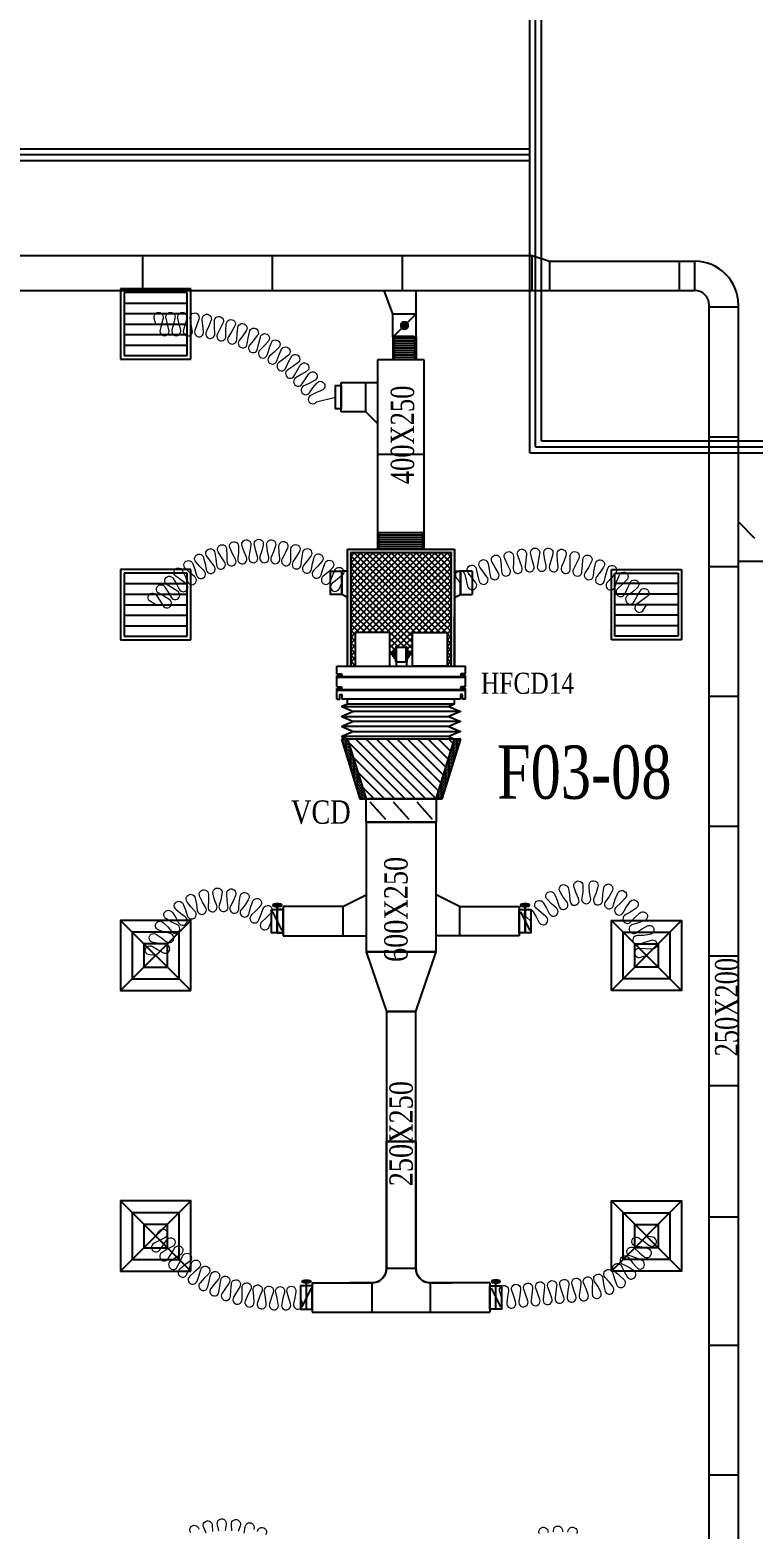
# Model space of a CAD drawing. Header units: metres. Extents: x 352651 to 1421851, y -87441 to -24441.
# Drawn here: x 552302 to 558488, y -67981 to -55160 of the extents above; entities that cross this region are included whole.
import ezdxf
from ezdxf.enums import TextEntityAlignment as Align

# ---------------------------------------------------------------- set-up
doc = ezdxf.new("R2010")
doc.units = ezdxf.units.M
doc.header["$LTSCALE"] = 300
doc.header["$MEASUREMENT"] = 0
for name, color, linetype in [('bat noi mem', 4, 'CONTINUOUS'), ('CUA', 8, 'CONTINUOUS'), ('CUAGIO', 2, 'CONTINUOUS'), ('KT', 1, 'CONTINUOUS'), ('thiet bi', 11, 'CONTINUOUS')]:
    doc.layers.add(name, color=color, linetype=linetype)
doc.layers.add('noi mem', color=5, linetype='BATTING', lineweight=0)
doc.styles.add('PHU', font='vntimeh.shx', dxfattribs={"width": 0.8})
doc.styles.add('ROMANS', font='romans.shx', dxfattribs={"width": 0.75, "bigfont": 'romancvn.shx'})
doc.styles.add('VNCC-RMD', font='vntimeh.shx', dxfattribs={"width": 0.75, "height": 300, "bigfont": 'vns.shx'})
doc.linetypes.add('BATTING', pattern='A,0.0001,-0.1,[134,ltypeshp.shx,S=0.1,R=0,X=-0.1,Y=0],-0.2,[134,ltypeshp.shx,S=0.1,R=180,X=0.1,Y=0],-0.1', length=0.4001)
pattern_1 = [(180, (1111146.044, -3778.461), (-6.25, 12.5), [0, -12.5])]

# ---------------------------------------------------------------- blocks, each defined once
blk = doc.blocks.new('SAD')
at = {"layer": 'CUAGIO', "color": 8}
for p, q in [((-300, -300), (300, 300)), ((300, -300), (-300, 300))]:
    blk.add_line(p, q, dxfattribs=at)
at = {"layer": 'CUAGIO'}
blk.add_lwpolyline([(300, -300), (300, 300), (-300, 300), (-300, -300)], close=True, dxfattribs=at)
at = {"layer": 'CUAGIO', "color": 8}
for points in [[(200, -200), (200, 200), (-200, 200), (-200, -200)], [(100, -100), (100, 100), (-100, 100), (-100, -100)]]:
    blk.add_lwpolyline(points, close=True, dxfattribs=at)
blk = doc.blocks.new('SAG')
at = {"layer": 'CUAGIO'}
for p, q in [((-300, 300), (-300, -300)), ((300, 300), (-300, 300)), ((300, -300), (300, 300)), ((-300, -300), (300, -300))]:
    blk.add_line(p, q, dxfattribs=at)
at = {"layer": 'CUAGIO', "color": 8}
for p, q in [((-270, 270), (-270, -270)), ((270, 270), (-270, 270)), ((-180, -270), (-180, 270)), ((-90, -270), (-90, 270)), ((0, -270), (0, 270)), ((90, -270), (90, 270)), ((180, -270), (180, 270)), ((270, -270), (270, 270)), ((-270, -270), (270, -270))]:
    blk.add_line(p, q, dxfattribs=at)
blk = doc.blocks.new('bac noi mem')
at = {"layer": 'bat noi mem'}
for p, q in [((493887, -64673), (493867, -64693)), ((494067, -64693), (493867, -64693)), ((493867, -64693), (493887, -64713)), ((493887, -64713), (493867, -64733)), ((494067, -64733), (493867, -64733)), ((493867, -64733), (493887, -64753)), ((494047, -64673), (493887, -64673)), ((494047, -64713), (493887, -64713)), ((494047, -64673), (494067, -64693)), ((494067, -64693), (494047, -64713)), ((494047, -64713), (494067, -64733)), ((494067, -64733), (494047, -64753)), ((493887, -64753), (493867, -64773)), ((494067, -64773), (493867, -64773)), ((493867, -64773), (493887, -64793)), ((493887, -64793), (493867, -64813)), ((494067, -64813), (493867, -64813)), ((493867, -64813), (493887, -64833)), ((493887, -64833), (493867, -64853)), ((494067, -64853), (493867, -64853)), ((493867, -64853), (493887, -64873)), ((494047, -64753), (493887, -64753)), ((494047, -64793), (493887, -64793)), ((494047, -64833), (493887, -64833)), ((494047, -64873), (493887, -64873)), ((494047, -64753), (494067, -64773)), ((494067, -64773), (494047, -64793)), ((494047, -64793), (494067, -64813)), ((494067, -64813), (494047, -64833)), ((494047, -64833), (494067, -64853)), ((494067, -64853), (494047, -64873))]:
    blk.add_line(p, q, dxfattribs=at)
blk = doc.blocks.new('1-van gio D200')
at = {"layer": 'CUAGIO'}
h = blk.add_hatch(dxfattribs=at)
h.set_pattern_fill('ANSI31', color=256, scale=100, style=0)
edge = h.paths.add_edge_path()
edge.add_ellipse((486127, -58494), major_axis=(-38.1, 0), ratio=0.310482, start_angle=0, end_angle=360, ccw=False)
for p, q in [((486167, -58437), (486087, -58277)), ((486127, -58257), (486127, -58494))]:
    blk.add_line(p, q, dxfattribs=at)
at = {"layer": 'CUAGIO', "const_width": 3}
for points in [[(486127, -58457), (486177, -58457), (486177, -58257), (486077, -58257), (486077, -58457), (486127, -58457)], [(486167, -58437), (486087, -58277)], [(486127, -58257), (486127, -58494)]]:
    blk.add_lwpolyline(points, dxfattribs=at)
at = {"layer": 'CUAGIO'}
blk.add_lwpolyline([(486177, -58457), (486077, -58457), (486077, -58257), (486177, -58257)], close=True, dxfattribs=at)
at = {"layer": 'CUAGIO', "const_width": 5.35}
blk.add_lwpolyline([(486131, -58357, -1), (486123, -58357, -1)], format="xyb", close=True, dxfattribs=at)
at = {"layer": 'CUAGIO', "extrusion": (0, 0, -1)}
blk.add_ellipse((486127, -58494), major_axis=(-38.1, 0), ratio=0.310482, start_param=-1.570796, end_param=4.712389, dxfattribs=at)

msp = doc.modelspace()

# ---------------------------------------------------------------- hatches: boundary and pattern name
at = {"layer": 'CUAGIO'}
h = msp.add_hatch(dxfattribs=at)
h.set_pattern_fill('DOTS', color=2, scale=200, style=0)
h.set_pattern_definition([(0, (-43059.61, -30063.044), (6.25, 12.5), [0, -12.5])])
h.paths.add_polyline_path([(555905.2, -59630.5), (555905.2, -60600.5), (555935.2, -60600.5), (555935.2, -59600.5), (555019.2, -59600.5), (555019.2, -60600.5), (555049.2, -60600.5), (555049.2, -59630.5)])
at = {"layer": 'CUAGIO', "ltscale": 1.5}
h = msp.add_hatch(dxfattribs=at)
h.set_pattern_fill('ANSI37', color=9, scale=300, style=0)
h.set_pattern_definition([(45, (4355.35, 0), (-26.5165043, 26.5165043), []), (135, (4355.35, 0), (-26.5165043, -26.5165043), [])])
h.paths.add_polyline_path([(555380.4, -60314.5), (555380.4, -60501.9), (555409.9, -60501.9), (555409.9, -60481.7), (555420.4, -60481.7), (555420.4, -60466), (555430.3, -60466), (555430.3, -60441, -1), (555436.8, -60438.9), (555519.1, -60438.9, -1), (555525.6, -60441), (555525.6, -60466), (555535.5, -60466), (555535.5, -60481.7), (555546, -60481.7), (555546, -60501.9), (555575.4, -60501.9), (555575.4, -60314.5), (555870.4, -60314.5), (555870.4, -60600.5), (555905.2, -60600.5), (555905.2, -59630.5), (555049.2, -59630.5), (555049.2, -60600.5), (555085.4, -60600.5), (555085.4, -60314.5)])
at = {"layer": 'CUAGIO'}
h = msp.add_hatch(dxfattribs=at)
h.set_pattern_fill('DOTS', color=2, scale=200, angle=180, style=0)
h.set_pattern_definition(pattern_1)
h.paths.add_polyline_path([(555177.2, -61735.5), (555124.9, -61735.5), (554966.9, -61225.5), (555019.2, -61225.5)])
h = msp.add_hatch(dxfattribs=at)
h.set_pattern_fill('ANSI31', color=2, scale=500, angle=180, style=0)
h.set_pattern_definition([(135, (1111146.044, -3778.46), (44.194174, 44.194174), [])])
h.paths.add_polyline_path([(555019.2, -61225.5), (555177.2, -61735.5), (555777.2, -61735.5), (555935.2, -61225.5)])
h = msp.add_hatch(dxfattribs=at)
h.set_pattern_fill('DOTS', color=2, scale=200, angle=180, style=0)
h.set_pattern_definition(pattern_1)
h.paths.add_polyline_path([(555829.6, -61735.5), (555777.2, -61735.5), (555935.2, -61225.5), (555987.6, -61225.5)])

# ---------------------------------------------------------------- linework, layer by layer
at = {"layer": 'bat noi mem'}
for p, q in [((555275.5, -59460.5), (555295.5, -59480.5)), ((555675.5, -59460.5), (555275.5, -59460.5)), ((555295.5, -59480.5), (555275.5, -59500.5)), ((555655.5, -59480.5), (555295.5, -59480.5)), ((555675.5, -59460.5), (555655.5, -59480.5)), ((555655.5, -59480.5), (555675.5, -59500.5)), ((555675.5, -59500.5), (555275.5, -59500.5)), ((555275.5, -59500.5), (555295.5, -59520.5)), ((555295.5, -59520.5), (555275.5, -59540.5)), ((555675.5, -59540.5), (555275.5, -59540.5)), ((555275.5, -59540.5), (555295.5, -59560.5)), ((555295.5, -59560.5), (555275.5, -59580.5)), ((555675.5, -59580.5), (555275.5, -59580.5)), ((555275.5, -59580.5), (555295.5, -59600.5)), ((555655.5, -59520.5), (555295.5, -59520.5)), ((555655.5, -59560.5), (555295.5, -59560.5)), ((555655.5, -59600.5), (555295.5, -59600.5)), ((555675.5, -59500.5), (555655.5, -59520.5)), ((555655.5, -59520.5), (555675.5, -59540.5)), ((555675.5, -59540.5), (555655.5, -59560.5)), ((555655.5, -59560.5), (555675.5, -59580.5)), ((555675.5, -59580.5), (555655.5, -59600.5)), ((554969.2, -60946.9), (555885.2, -60946.9)), ((555985.2, -60989.8), (555069.2, -60989.8)), ((554969.2, -61032.6), (555885.2, -61032.6)), ((555885.2, -61118.4), (554969.2, -61118.4)), ((555985.2, -61075.5), (555069.2, -61075.5)), ((555885.2, -61204.1), (554969.2, -61204.1)), ((555935.2, -61225.5), (555019.2, -61225.5)), ((555069.2, -61161.2), (555985.2, -61161.2))]:
    msp.add_line(p, q, dxfattribs=at)
for points in [[(555019.2, -60925.5), (554969.2, -60946.9), (555069.2, -60989.8), (554969.2, -61032.6), (555069.2, -61075.5), (554969.2, -61118.4), (555069.2, -61161.2), (554969.2, -61204.1), (555019.2, -61225.5)], [(555935.2, -60925.5), (555885.2, -60946.9), (555985.2, -60989.8), (555885.2, -61032.6), (555985.2, -61075.5), (555885.2, -61118.4), (555985.2, -61161.2), (555885.2, -61204.1), (555935.2, -61225.5)]]:
    msp.add_lwpolyline(points, dxfattribs=at)
at = {"layer": 'CUA', "linetype": 'Continuous'}
for p, q in [((556577.2, -58775.5), (556577.2, -53525.5)), ((556627.2, -58725.5), (556627.2, -53525.5)), ((556677.2, -58675.5), (556677.2, -53525.5)), ((547777.2, -56175.5), (556577.2, -56175.5)), ((547777.2, -56225.5), (556577.2, -56225.5)), ((547777.2, -56275.5), (556577.2, -56275.5)), ((556677.2, -58675.5), (562227.2, -58675.5)), ((556577.2, -58775.5), (562227.2, -58775.5)), ((556627.2, -58725.5), (562227.2, -58725.5))]:
    msp.add_line(p, q, dxfattribs=at)
at = {"layer": 'CUAGIO'}
for p, q in [((547076.8, -57087.9), (556597.9, -57087.9)), ((553267.9, -57387.9), (553267.9, -57087.9)), ((554377.9, -57387.9), (554377.9, -57087.9)), ((555487.9, -57387.9), (555487.9, -57087.9)), ((556597.9, -57387.9), (556597.9, -57087.9)), ((556597.9, -57087.9), (556746.1, -57137.9)), ((556746.1, -57137.9), (557988.3, -57137.9)), ((556746.1, -57137.9), (556746.1, -57387.9)), ((557856.1, -57137.9), (557856.1, -57387.9)), ((557988.3, -57137.9), (557988.3, -57387.9)), ((547076.8, -57387.9), (557988.3, -57387.9)), ((555406.2, -57587.9), (555331.2, -57387.9)), ((555606.2, -57787.9), (555606.2, -57387.9)), ((558113.3, -74811.5), (558113.3, -57512.9)), ((558363.5, -57531.7), (558113.3, -57531.7)), ((558363.3, -74811.5), (558363.3, -57512.9)), ((555406.2, -57773.9), (555406.2, -57587.9)), ((555406.2, -57587.9), (555606.2, -57587.9)), ((555606.2, -57587.9), (555406.2, -57787.9)), ((555406.2, -57587.9), (555606.2, -57587.9)), ((555406.2, -57787.9), (555406.2, -57773.9)), ((555406.2, -57787.9), (555606.2, -57787.9)), ((555606.2, -57787.9), (555406.2, -57787.9)), ((555406.2, -57787.9), (555406.2, -57980.5)), ((555606.2, -57787.9), (555606.2, -57980.5)), ((555275.5, -57980.5), (555275.5, -59600.5)), ((555675.5, -57980.5), (555275.5, -57980.5)), ((555675.5, -59600.5), (555675.5, -57980.5)), ((554965.6, -58426), (554965.6, -58176)), ((554965.6, -58176), (555275.5, -58176)), ((554975.6, -58176), (555275.5, -58176)), ((555175.5, -58426), (555175.5, -58176)), ((555175.5, -58426), (555175.5, -58176)), ((555175.5, -58426), (554965.6, -58426)), ((555175.5, -58426), (554975.6, -58426)), ((555175.5, -58426), (555275.5, -58526)), ((555175.5, -58426), (555275.5, -58526)), ((558363.5, -58641.7), (558113.3, -58641.7)), ((558363.3, -59366.3), (558500.1, -59506.2)), ((555049.2, -60600.5), (555049.2, -59630.5)), ((555905.2, -60600.5), (555905.2, -59630.5)), ((563308.6, -59706.2), (558363.1, -59706.2)), ((554869.5, -59789.8), (554869.5, -59989.8)), ((554969.2, -59989.8), (554969.2, -59789.8)), ((554969.2, -59789.8), (554969.2, -59989.8)), ((554969.2, -59789.8), (554969.2, -59989.8)), ((554969.2, -59989.8), (554969.2, -59789.8)), ((555985.2, -59789.8), (555985.2, -59989.8)), ((555985.2, -59789.8), (555985.2, -59989.8)), ((555985.2, -59789.8), (555985.2, -59989.8)), ((555985.2, -59989.8), (555985.2, -59789.8)), ((556084.9, -59789.8), (556084.9, -59989.8)), ((558363.5, -59751.7), (558113.3, -59751.7)), ((554969.2, -59989.8), (554869.5, -59989.8)), ((555985.2, -59989.8), (556084.9, -59989.8)), ((555935.2, -60600.5), (555935.2, -60179.1)), ((558363.5, -60861.7), (558113.3, -60861.7)), ((555210.3, -61761.2), (555344.2, -61909.8)), ((555410.3, -61761.2), (555544.2, -61909.8)), ((555610.3, -61761.2), (555744.2, -61909.8)), ((555177.2, -61935.5), (555777.2, -61935.5)), ((558363.5, -61971.7), (558113.3, -61971.7)), ((554977.2, -62657.4), (555177.2, -62557.4)), ((555977.2, -62657.4), (555777.2, -62557.4)), ((554977.2, -62657.4), (554467.2, -62657.4)), ((554467.2, -62657.4), (554467.2, -62907.4)), ((554977.2, -62657.4), (554977.2, -62907.4)), ((555977.2, -62657.4), (556487.2, -62657.4)), ((555977.2, -62657.4), (555977.2, -62907.4)), ((556487.2, -62657.4), (556487.2, -62907.4)), ((554467.2, -62907.4), (555177.2, -62907.4)), ((556487.2, -62907.4), (555777.2, -62907.4)), ((558363.5, -63081.7), (558113.3, -63081.7)), ((558363.5, -64191.7), (558113.3, -64191.7)), ((558113.3, -65309.9), (558363.5, -65309.9)), ((555352.2, -65750.5), (555602.2, -65750.5)), ((554717.2, -65875.5), (554717.2, -66125.5)), ((555227.2, -65875.5), (555227.2, -66125.5)), ((555727.2, -66125.5), (555727.2, -65875.5)), ((556237.2, -65875.5), (556237.2, -66125.5)), ((558363.7, -66411.7), (558113.3, -66411.7)), ((558363.7, -67521.7), (558113.3, -67521.7))]:
    msp.add_line(p, q, dxfattribs=at)
at = {"layer": 'CUAGIO', "ltscale": 1.5}
for p, q in [((555675.5, -58790.5), (555275.5, -58790.5)), ((554717.2, -66125.5), (556237.2, -66125.5))]:
    msp.add_line(p, q, dxfattribs=at)
at = {"layer": 'CUAGIO', "color": 2}
for p, q in [((555019.2, -60600.5), (555019.2, -59600.5)), ((555019.2, -59600.5), (555935.2, -59600.5)), ((555935.2, -59600.5), (555935.2, -60600.5)), ((555049.2, -59630.5), (555905.2, -59630.5)), ((555987.6, -61225.5), (554966.9, -61225.5)), ((555935.2, -61225.5), (555987.6, -61225.5)), ((555124.9, -61735.5), (555177.2, -61735.5)), ((555761.8, -61735.5), (555192.7, -61735.5)), ((555777.2, -61735.5), (555829.6, -61735.5)), ((555777.2, -61935.5), (555177.2, -61935.5))]:
    msp.add_line(p, q, dxfattribs=at)
at = {"layer": 'CUAGIO'}
for points, const_width in [([(555526.2, -57687.9, -1), (555486.2, -57687.9, -1)], 40), ([(555282.2, -61835.5, 1), (555272.2, -61835.5, 1)], 10), ([(555482.2, -61835.5, 1), (555472.2, -61835.5, 1)], 10), ([(555682.2, -61835.5, 1), (555672.2, -61835.5, 1)], 10)]:
    msp.add_lwpolyline(points, format="xyb", close=True, dxfattribs=dict(at, const_width=const_width))
for points in [[(554965.6, -58401), (554915.6, -58401), (554915.6, -58201), (554965.6, -58201)], [(555777.2, -61935.5), (555177.2, -61935.5), (555177.2, -61735.5), (555777.2, -61735.5)], [(554467.2, -62682.4), (554417.2, -62682.4), (554417.2, -62882.4), (554467.2, -62882.4)], [(556487.2, -62682.4), (556537.2, -62682.4), (556537.2, -62882.4), (556487.2, -62882.4)], [(555777.2, -63045.5), (555177.2, -63045.5), (555352.2, -63555.5), (555602.2, -63555.5)], [(555352.2, -63555.5), (555352.2, -64665.5), (555602.2, -64665.5), (555602.2, -63555.5)]]:
    msp.add_lwpolyline(points, close=True, dxfattribs=at)
for points in [[(554869.5, -59789.8), (554969.2, -59789.8)], [(555019.2, -59789.8), (554969.2, -59789.8)], [(555019.2, -59789.8), (554969.2, -59789.8)], [(555019.2, -59789.8), (554969.2, -59789.8)], [(555935.2, -59789.8), (555985.2, -59789.8)], [(555935.2, -59789.8), (555985.2, -59789.8)], [(555935.2, -59789.8), (555985.2, -59789.8)], [(556084.9, -59789.8), (555985.2, -59789.8)], [(555019.2, -60015), (554969.2, -59989.8)], [(555935.2, -60015), (555985.2, -59989.8)], [(554966.9, -61225.5), (555124.9, -61735.5)], [(555777.2, -61735.5), (555935.2, -61225.5), (555019.2, -61225.5), (555177.2, -61735.5)], [(555829.6, -61735.5), (555987.6, -61225.5)]]:
    msp.add_lwpolyline(points, dxfattribs=at)
at = {"layer": 'CUAGIO', "color": 2}
msp.add_lwpolyline([(555177.2, -63045.5), (555777.2, -63045.5), (555777.2, -61935.5), (555177.2, -61935.5)], close=True, dxfattribs=at)
at = {"layer": 'CUAGIO'}
for points in [[(554717.2, -65875.5), (555227.2, -65875.5, 0.4142136), (555352.2, -65750.5), (555352.2, -64665.5), (555602.2, -64665.5), (555602.2, -65750.5, 0.4142136), (555727.2, -65875.5), (555912.2, -65875.5)], [(556237.2, -65875.5), (555727.2, -65875.5, -0.4142136), (555602.2, -65750.5), (555602.2, -64665.5), (555352.2, -64665.5), (555352.2, -65750.5, -0.4142136), (555227.2, -65875.5), (555042.2, -65875.5)]]:
    msp.add_lwpolyline(points, format="xyb", dxfattribs=at)
for radius in [375, 125]:
    msp.add_arc((557988.3, -57512.9), radius, 0, 90, dxfattribs=at)
at = {"layer": 'noi mem', "linetype": 'ByBlock', "ltscale": 1.5}
for points in [[(553377.2, -57675.5), (553365.1, -57625.5, -1.3333333), (553440.1, -57625.7), (553427.7, -57675.6), (553415.3, -57725.6, 1.3333333), (553490.3, -57725.8), (553478.2, -57675.8), (553466.1, -57625.7, -1.3333333), (553541.1, -57625.9), (553528.7, -57675.9), (553516.3, -57725.9, 1.3333333), (553591.3, -57726.1), (553579.2, -57676.1), (553567.4, -57625.8, -1.3333333), (553642.4, -57626.4), (553629.7, -57676.4), (553615.6, -57725.7, 1.3333333), (553690.5, -57728.6), (553680.2, -57678.4), (553671.7, -57627.4, -1.3333333), (553746.5, -57632.9), (553730.5, -57682.1), (553712.9, -57730.3, 1.3333333), (553787.5, -57738.4), (553780.7, -57687.6), (553775.8, -57636.2, -1.3333333), (553850.1, -57647), (553830.7, -57694.9), (553809.7, -57741.7, 1.3333333), (553883.5, -57755.1), (553880.4, -57703.9), (553879.1, -57652.3, -1.3333333), (553952.4, -57668.3), (553929.7, -57714.7), (553905.5, -57759.9, 1.3333333), (553978.2, -57778.5), (553978.6, -57727.2), (553981, -57675.6, -1.3333333), (554053, -57696.8), (554027.1, -57741.5), (553999.7, -57784.8, 1.3333333), (554070.9, -57808.5), (554075, -57757.4), (554081, -57706.1, -1.3333333), (554151.3, -57732.3), (554122.3, -57775.1), (554092, -57816.4, 1.3333333), (554161.3, -57845), (554169, -57794.3), (554178.6, -57743.6, -1.3333333), (554246.9, -57774.6), (554214.9, -57815.3), (554181.8, -57854.3, 1.3333333), (554248.9, -57887.8), (554260.1, -57837.8), (554273.3, -57787.8, -1.3333333), (554339.2, -57823.6), (554304.5, -57861.9), (554268.6, -57898.5, 1.3333333), (554333.2, -57936.7), (554348, -57887.6), (554364.7, -57838.6, -1.3333333), (554427.9, -57879), (554390.5, -57914.7), (554352.2, -57948.8, 1.3333333), (554413.9, -57991.3), (554432.1, -57943.4), (554452.2, -57895.8, -1.3333333), (554512.4, -57940.5), (554472.6, -57973.5), (554432, -58004.8, 1.3333333), (554490.5, -58051.6), (554512.1, -58005.1), (554535.5, -57959, -1.3333333), (554592.4, -58007.9), (554550.4, -58038), (554507.6, -58066.3, 1.3333333), (554562.7, -58117.1), (554587.5, -58072.2), (554614.1, -58027.9, -1.3333333), (554667.4, -58080.7), (554623.4, -58107.7), (554578.7, -58132.9, 1.3333333), (554630.1, -58187.5), (554658, -58144.5), (554687.7, -58102.2, -1.3333333), (554737.1, -58158.6), (554691.2, -58182.5), (554644.9, -58204.5, 1.3333333), (554692.4, -58262.6), (554723.2, -58221.6), (554754.9, -58181.1, -1.3333333), (554801.3, -58240), (554754.4, -58261.3), (554707.5, -58282.6, 1.3333333), (554753.8, -58341.5), (554915.6, -58301)], [(553377.2, -60075.5), (553332.9, -60049.2, -1.3333333), (553385.6, -59995.8), (553412.5, -60039.8), (553439.4, -60083.7, 1.3333333), (553492.1, -60030.3), (553447.8, -60004), (553403.5, -59977.7, -1.3333333), (553456.1, -59924.4), (553483, -59968.3), (553509.9, -60012.3, 1.3333333), (553562.6, -59958.9), (553518.3, -59932.6), (553474.1, -59905.6, -1.3333333), (553527.4, -59852.8), (553553.9, -59897.3), (553578, -59942.5, 1.3333333), (553633.7, -59892.3), (553591.2, -59863.7), (553549.8, -59832.5, -1.3333333), (553607.9, -59785.1), (553630.1, -59831.9), (553649.6, -59879.2, 1.3333333), (553710, -59834.7), (553670.5, -59802.1), (553632.2, -59767.1, -1.3333333), (553694.7, -59725.5), (553712.2, -59774.2), (553727.1, -59823.3, 1.3333333), (553791.5, -59784.8), (553755.3, -59748.5), (553720.7, -59709.9, -1.3333333), (553786.9, -59674.6), (553799.6, -59724.9), (553809.6, -59775.1, 1.3333333), (553877.4, -59743.1), (553845, -59703.4), (553814.3, -59661.7, -1.3333333), (553883.6, -59633), (553891.4, -59684.2), (553896.4, -59735.2, 1.3333333), (553967, -59709.9), (553938.6, -59667.3), (553912.1, -59622.8, -1.3333333), (553983.9, -59601), (553986.6, -59652.7), (553986.7, -59703.9, 1.3333333), (554059.5, -59685.6), (554035.3, -59640.5), (554013.3, -59593.6, -1.3333333), (554086.8, -59578.8), (554084.5, -59630.6), (554079.6, -59681.6, 1.3333333), (554153.8, -59670.5), (554134.2, -59623.2), (554116.8, -59574.4, -1.3333333), (554191.4, -59566.9), (554184.1, -59618.1), (554174.3, -59668.4, 1.3333333), (554249.2, -59664.6), (554234.2, -59615.6), (554221.7, -59565.3, -1.3333333), (554296.7, -59565.1), (554284.4, -59615.4), (554269.7, -59664.5, 1.3333333), (554344.7, -59668), (554334.6, -59617.8), (554327, -59566.5, -1.3333333), (554401.6, -59573.6), (554384.5, -59622.5), (554365.1, -59669.9, 1.3333333), (554439.4, -59680.6), (554434.2, -59629.7), (554431.6, -59577.9, -1.3333333), (554505.3, -59592.3), (554483.5, -59639.3), (554459.5, -59684.6, 1.3333333), (554532.4, -59702.5), (554532.2, -59651.3), (554534.7, -59599.5, -1.3333333), (554606.6, -59621), (554580.3, -59665.6), (554552.1, -59708.4, 1.3333333), (554622.8, -59733.3), (554627.6, -59682.3), (554635.2, -59631, -1.3333333), (554704.6, -59659.3), (554674.1, -59701.2), (554641.9, -59741, 1.3333333), (554709.9, -59772.7), (554719.6, -59722.4), (554732.1, -59672.2, -1.3333333), (554798.4, -59707.1), (554764, -59745.8), (554728.1, -59782.3, 1.3333333), (554792.6, -59820.5), (554807.2, -59771.4), (554824.5, -59722.5, -1.3333333), (554887.2, -59763.8), (554849.1, -59799), (554809.8, -59831.8, 1.3333333), (554870.4, -59876), (554889.7, -59828.6), (554910.3, -59781.4, -1.3333333), (554969.8, -59827.1), (554929.5, -59859.2), (554889.1, -59891.3, 1.3333333), (554948.6, -59937), (554969.2, -59889.8)], [(555985.2, -59889.8), (555954.2, -59849.2, -1.3333333), (556021.8, -59816.8), (556034.1, -59866.3), (556046.3, -59915.9, 1.3333333), (556114, -59883.5), (556082.9, -59842.9), (556051.9, -59802.3, -1.3333333), (556119.5, -59769.9), (556131.8, -59819.4), (556143.5, -59868.9, 1.3333333), (556211.4, -59837.1), (556180.8, -59796.4), (556151.7, -59754.1, -1.3333333), (556220.9, -59725), (556230.8, -59775.4), (556238.2, -59825.7, 1.3333333), (556308.6, -59799.7), (556281.6, -59756.7), (556256.4, -59711.9, -1.3333333), (556327.8, -59689.1), (556333.2, -59740.2), (556336.2, -59790.9, 1.3333333), (556408.5, -59771.2), (556385.5, -59726), (556364.3, -59679.2, -1.3333333), (556437.5, -59662.8), (556438.3, -59714.1), (556436.8, -59764.9, 1.3333333), (556510.6, -59751.7), (556491.7, -59704.6), (556474.7, -59656.1, -1.3333333), (556549.1, -59646.2), (556545.4, -59697.5), (556539.4, -59747.9, 1.3333333), (556614.1, -59741.3), (556599.3, -59692.7), (556586.7, -59642.9, -1.3333333), (556661.7, -59639.6), (556653.5, -59690.4), (556643, -59740, 1.3333333), (556718, -59740.1), (556707.6, -59690.4), (556699.5, -59639.7, -1.3333333), (556774.4, -59643), (556761.8, -59692.8), (556747, -59741.4, 1.3333333), (556821.7, -59748.1), (556815.7, -59697.6), (556812.1, -59646.4, -1.3333333), (556886.4, -59656.4), (556869.4, -59704.8), (556850.4, -59751.9, 1.3333333), (556924.2, -59765.1), (556922.7, -59714.4), (556923.7, -59663, -1.3333333), (556996.8, -59679.5), (556975.6, -59726.3), (556952.5, -59771.5, 1.3333333), (557024.8, -59791.2), (557027.9, -59740.6), (557033.3, -59689.5, -1.3333333), (557104.7, -59712.4), (557079.5, -59757.1), (557052.4, -59800.1, 1.3333333), (557122.8, -59826.1), (557130.3, -59775.9), (557140.2, -59725.5, -1.3333333), (557209.3, -59754.6), (557180.2, -59796.9), (557149.5, -59837.4, 1.3333333), (557217.2, -59869.5), (557229.1, -59820.2), (557243.5, -59770.9, -1.3333333), (557309.8, -59806), (557277, -59845.5), (557242.8, -59883.1, 1.3333333), (557307.5, -59921.1), (557323.7, -59873), (557342.4, -59825.1, -1.3333333), (557405.3, -59866), (557369.1, -59902.5), (557331.8, -59936.9, 1.3333333), (557392.8, -59980.5), (557413.2, -59934), (557436, -59888, -1.3333333), (557495.1, -59934.2), (557455.9, -59967.4), (557415.6, -59998.3, 1.3333333), (557472.6, -60047.2), (557497, -60002.6), (557522.9, -59958.6, -1.3333333), (557578.5, -60009), (557537.1, -60039.1), (557495.8, -60069.1, 1.3333333), (557551.3, -60119.5), (557577.2, -60075.5)], [(556587.2, -62782.4), (556548.6, -62749.5, -1.3333333), (556606.3, -62701.5), (556631.6, -62745.5), (556656.9, -62789.5, 1.3333333), (556714.6, -62741.5), (556675.9, -62708.6), (556637.3, -62675.7, -1.3333333), (556694.9, -62627.7), (556720.3, -62671.7), (556745, -62715.7, 1.3333333), (556803.1, -62668.3), (556764.9, -62635.2), (556729.4, -62597.8, -1.3333333), (556791.7, -62556.1), (556812.8, -62603.1), (556827.6, -62650.8, 1.3333333), (556894.3, -62616.5), (556864.1, -62576.7), (556838, -62532.2, -1.3333333), (556908.2, -62505.8), (556918, -62556.4), (556921.6, -62606.2, 1.3333333), (556994.3, -62588), (556973.9, -62542.4), (556958.7, -62493.1, -1.3333333), (557033.1, -62483.4), (557031.1, -62534.9), (557023.2, -62584.2, 1.3333333), (557098.2, -62583), (557088.7, -62534), (557085.2, -62482.6, -1.3333333), (557159.8, -62490), (557146.1, -62539.7), (557127.2, -62585.9, 1.3333333), (557200.4, -62601.9), (557202.4, -62552), (557210.7, -62501.1, -1.3333333), (557281.6, -62525.4), (557257, -62570.7), (557228, -62611.3, 1.3333333), (557295.7, -62643.6), (557309, -62595.5), (557328.7, -62547.8, -1.3333333), (557392.2, -62587.6), (557357.9, -62626.1), (557320.4, -62659.1, 1.3333333), (557378.9, -62705.9), (557402.9, -62662.1), (557432.9, -62620.2, -1.3333333), (557485.7, -62673.5), (557443.5, -62703.1), (557399.4, -62726.6, 1.3333333), (557445.7, -62785.6), (557479.1, -62748.4), (557517.8, -62714.4, -1.3333333), (557557.1, -62778.3), (557509.2, -62797.5), (557461, -62810.4, 1.3333333), (557492.6, -62878.4), (557533.6, -62849.8), (557579.1, -62825.6, -1.3333333), (557602.7, -62896.7), (557551.7, -62904.5), (557501.8, -62906.1, 1.3333333), (557517.1, -62979.5), (557563.5, -62961), (557612.2, -62946.3, -1.3333333), (557621.3, -63020.7), (557570.5, -63018.2), (557519.8, -63015.5, 1.3333333), (557528.6, -63090), (557577.2, -63075.5)], [(553377.2, -63075.5), (553326.3, -63070.9, -1.3333333), (553348.8, -62999.3), (553393.2, -63024.8), (553437.6, -63050.2, 1.3333333), (553460.2, -62978.7), (553409.2, -62974.1), (553358, -62966.1, -1.3333333), (553384.9, -62896.1), (553428.3, -62924.4), (553467.5, -62956.2, 1.3333333), (553501, -62889.1), (553452, -62876.8), (553403.3, -62859.2, -1.3333333), (553443.2, -62795.6), (553480.3, -62831.8), (553512.7, -62870.6, 1.3333333), (553558.5, -62811.3), (553512.8, -62789.8), (553468.4, -62763, -1.3333333), (553519.9, -62708.4), (553549.3, -62751.1), (553573.5, -62795.4, 1.3333333), (553630, -62746.1), (553589.3, -62716.1), (553551, -62681.2, -1.3333333), (553612, -62637.6), (553632.6, -62685.2), (553647.7, -62733.4, 1.3333333), (553712.7, -62695.9), (553678.6, -62658.6), (553647.8, -62617, -1.3333333), (553716.1, -62586.1), (553727, -62636.7), (553732.6, -62686.9, 1.3333333), (553803.6, -62662.8), (553777.4, -62619.6), (553755.2, -62572.8, -1.3333333), (553828.2, -62555.6), (553829.1, -62607.4), (553824.9, -62657.8, 1.3333333), (553899.2, -62647.8), (553881.8, -62600.4), (553869.1, -62550.2, -1.3333333), (553944.1, -62547.5), (553935, -62598.5), (553921, -62647.1, 1.3333333), (553995.9, -62651.7), (553988, -62601.8), (553985.3, -62550, -1.3333333), (554059.3, -62561.9), (554040.5, -62610.2), (554017.4, -62655.2, 1.3333333), (554090, -62674.2), (554091.9, -62623.7), (554099.3, -62572.4, -1.3333333), (554169.6, -62598.5), (554141.8, -62642.2), (554110.4, -62681.8, 1.3333333), (554177.9, -62714.6), (554189.6, -62665.4), (554206.8, -62616.5, -1.3333333), (554270.7, -62655.6), (554235, -62693.1), (554198, -62728.5, 1.3333333), (554260.1, -62770.4), (554279.1, -62722.9), (554298, -62675.3, -1.3333333), (554360.2, -62717.3), (554323.2, -62752.6), (554286.1, -62788, 1.3333333), (554348.3, -62829.9), (554367.2, -62782.4)], [(553377.2, -65475.5), (553406.9, -65433.4, -1.3333333), (553456.1, -65490.1), (553410.2, -65513.5), (553364.3, -65536.9, 1.3333333), (553413.5, -65593.6), (553443.2, -65551.5), (553471.8, -65509, -1.3333333), (553522.1, -65564.7), (553476.8, -65588.8), (553432.2, -65615, 1.3333333), (553484.5, -65668.8), (553511.9, -65624.9), (553537.3, -65580.3, -1.3333333), (553591.6, -65632.1), (553548.3, -65659.6), (553505.8, -65689.1, 1.3333333), (553562.1, -65738.7), (553586.1, -65692.9), (553608, -65646.5, -1.3333333), (553666.1, -65694), (553625, -65724.7), (553584.9, -65757.3, 1.3333333), (553644.7, -65802.5), (553665.1, -65755), (553683.5, -65707.1, -1.3333333), (553745, -65750), (553706.4, -65783.8), (553668.8, -65819.4, 1.3333333), (553731.9, -65859.9), (553748.7, -65811), (553763.3, -65761.9, -1.3333333), (553827.9, -65800), (553792, -65836.6), (553757.2, -65874.9, 1.3333333), (553823.2, -65910.5), (553836.2, -65860.5), (553847.1, -65810.4, -1.3333333), (553914.4, -65843.5), (553881.4, -65882.7), (553849.6, -65923.5, 1.3333333), (553918.1, -65954.1), (553927.3, -65903.2), (553934.4, -65852.4, -1.3333333), (554004, -65880.3), (553974, -65921.9), (553945.4, -65965, 1.3333333), (554016.1, -65990.3), (554021.3, -65938.8), (554024.5, -65887.7, -1.3333333), (554096.1, -65910.2), (554069.3, -65954), (554044.1, -65999.1, 1.3333333), (554116.4, -66019), (554117.8, -65967.3), (554117.1, -65916, -1.3333333), (554190.2, -65933.1), (554166.8, -65978.7), (554145.1, -66025.7, 1.3333333), (554218.7, -66040), (554216.2, -65988.3), (554211.6, -65937.2, -1.3333333), (554285.7, -65948.7), (554265.9, -65996), (554247.8, -66044.5, 1.3333333), (554322.3, -66053.1), (554315.8, -66001.8), (554307.4, -65951.2, -1.3333333), (554382.2, -65957.1), (554366, -66005.7), (554351.6, -66055.4, 1.3333333), (554426.6, -66058.4), (554416.2, -66007.7), (554404, -65957.9, -1.3333333), (554479, -65958.1), (554466.5, -66007.8), (554456, -66058.5, 1.3333333), (554530.9, -66055.8), (554516.8, -66006), (554501.7, -65956.8, -1.3333333), (554576.6, -65952.7), (554567, -66003.3), (554557.4, -66053.9, 1.3333333), (554632.3, -66049.7), (554617.2, -66000.5)], [(556337.2, -66000.5), (556320.7, -65951.9, -1.3333333), (556395.3, -65944.4), (556388.8, -65995.3), (556382.3, -66046.2, 1.3333333), (556457, -66038.7), (556440.4, -65990.1), (556423.9, -65941.5, -1.3333333), (556498.5, -65934), (556492, -65984.9), (556485.5, -66035.8, 1.3333333), (556560.2, -66028.3), (556543.6, -65979.7), (556527.1, -65931.1, -1.3333333), (556601.7, -65923.6), (556595.2, -65974.5), (556588.7, -66025.4, 1.3333333), (556663.3, -66017.9), (556646.8, -65969.3), (556630.3, -65920.7, -1.3333333), (556704.9, -65913.2), (556698.4, -65964.1), (556691.9, -66015, 1.3333333), (556766.5, -66007.5), (556750, -65958.9), (556733.5, -65910.3, -1.3333333), (556808.1, -65902.8), (556801.6, -65953.7), (556795.1, -66004.6, 1.3333333), (556869.7, -65997), (556853.2, -65948.5), (556836.7, -65899.9, -1.3333333), (556911.3, -65892.3), (556904.8, -65943.3), (556898.3, -65994.2, 1.3333333), (556972.9, -65986.6), (556956.4, -65938), (556939.8, -65889.5, -1.3333333), (557014.5, -65881.9), (557008, -65932.8), (557001.7, -65983.9, 1.3333333), (557076.3, -65976), (557059.5, -65927.4), (557039.7, -65880.7, -1.3333333), (557113.6, -65867.9), (557110.6, -65918.6), (557112.3, -65970.4, 1.3333333), (557184.8, -65951.3), (557160.8, -65905.4), (557133.2, -65862.7, -1.3333333), (557203.9, -65837.5), (557209.6, -65887.9), (557220.1, -65938.7, 1.3333333), (557288.3, -65907.6), (557256.7, -65866.4), (557222.3, -65829, -1.3333333), (557287.6, -65792.2), (557301.9, -65840.9), (557320.8, -65889.2, 1.3333333), (557382.8, -65846.8), (557344.7, -65811.6), (557304.4, -65780.7, -1.3333333), (557362.5, -65733.2), (557384.8, -65778.8), (557411.7, -65823.2, 1.3333333), (557465.5, -65770.9), (557422, -65742.7), (557377, -65719.1, -1.3333333), (557426.1, -65662.4), (557455.9, -65703.5), (557490, -65742.6, 1.3333333), (557534.1, -65681.9), (557486.4, -65661.6), (557438.1, -65646, -1.3333333), (557476.8, -65581.7), (557513.2, -65617.2), (557553.4, -65649.9, 1.3333333), (557586.5, -65582.6), (557536.1, -65570.7), (557485.6, -65561.4, -1.3333333), (557515.4, -65492.6), (557556.7, -65523.1), (557598, -65553.6, 1.3333333), (557627.7, -65484.7), (557577.2, -65475.5)], [(553677.7, -68013.4, -1.3333333), (553746.3, -67983.2)], [(553809.7, -68016.1), (553788.4, -67969.1, -1.3333333), (553861.4, -67952), (553863.2, -68003.6)], [(553917.7, -67995.9), (553905.3, -67945.8, -1.3333333), (553980.3, -67942.3), (553972.6, -67993.4)], [(554027.6, -67995.8), (554024.6, -67944.3, -1.3333333), (554098.9, -67954.5), (554082.1, -68003.3)], [(554135.6, -68015.8), (554142.1, -67964.6, -1.3333333), (554213.3, -67988.2)], [(554248.2, -68003.2, -1.3333333), (554317.9, -68030.9)], [(556660, -68022.2, -1.3333333), (556733.9, -68009.6)], [(556781.9, -68005.4, -1.3333333), (556856.9, -68005.3)], [(556904.9, -68009.1, -1.3333333), (556978.9, -68021.4)]]:
    msp.add_lwpolyline(points, format="xyb", dxfattribs=at)
at = {"layer": 'thiet bi'}
for p, q in [((555409.9, -60501.9), (555380.4, -60501.9)), ((555409.9, -60522.1), (555409.9, -60481.7)), ((555420.4, -60481.7), (555409.9, -60481.7)), ((555420.4, -60537.9), (555420.4, -60466)), ((555430.3, -60466), (555420.4, -60466)), ((555430.3, -60438.9), (555430.3, -60565)), ((555430.3, -60438.9), (555525.6, -60438.9)), ((555436.8, -60565), (555436.8, -60438.9)), ((555519.1, -60565), (555519.1, -60438.9)), ((555525.6, -60438.9), (555525.6, -60565)), ((555525.6, -60466), (555535.5, -60466)), ((555535.5, -60537.9), (555535.5, -60466)), ((555535.5, -60481.7), (555546, -60481.7)), ((555546, -60522.1), (555546, -60481.7)), ((555546, -60501.9), (555575.4, -60501.9)), ((554928.3, -60666.5), (554928.3, -60600.5)), ((555420.4, -60522.1), (555409.9, -60522.1)), ((555430.3, -60537.9), (555420.4, -60537.9)), ((555430.3, -60565), (555525.6, -60565)), ((555433.5, -60567.3), (555433.5, -60600.5)), ((555522.4, -60567.3), (555522.4, -60600.5)), ((555525.6, -60537.9), (555535.5, -60537.9)), ((555535.5, -60522.1), (555546, -60522.1)), ((556027.3, -60666.5), (556027.3, -60600.5)), ((554928.3, -60777.5), (554928.3, -60682.5)), ((556026.8, -60692.2), (554928.8, -60692.2)), ((556026.8, -60697.2), (554928.8, -60697.2)), ((556027.3, -60777.5), (556027.3, -60682.5)), ((554928.3, -60882.5), (554928.3, -60793.5)), ((556026.8, -60803.2), (554928.8, -60803.2)), ((556026.8, -60808.7), (554928.8, -60808.7)), ((555986.7, -60882.5), (554968.9, -60882.5)), ((555019.2, -60925.5), (555019.2, -60882.5)), ((555935.2, -60925.5), (555935.2, -60882.5)), ((556027.3, -60882.5), (556027.3, -60793.5)), ((555935.2, -60925.5), (555019.2, -60925.5))]:
    msp.add_line(p, q, dxfattribs=at)
for points in [[(555380.4, -60314.5), (555085.4, -60314.5), (555085.4, -60600.5), (555380.4, -60600.5)], [(555575.4, -60314.5), (555870.4, -60314.5), (555870.4, -60600.5), (555575.4, -60600.5)]]:
    msp.add_lwpolyline(points, close=True, dxfattribs=at)
for points in [[(554928.3, -60600.5), (556027.3, -60600.5)], [(554928.3, -60777.5), (554928.3, -60682.5)], [(556027.3, -60777.5), (556027.3, -60682.5)], [(554928.3, -60882.5), (554952.9, -60882.5)], [(556027.3, -60882.5), (556002.7, -60882.5)]]:
    msp.add_lwpolyline(points, dxfattribs=at)
for points in [[(554928.3, -60666.5), (554960.9, -60666.5, -1), (554960.9, -60682.5), (554928.3, -60682.5)], [(556027.3, -60666.5), (555994.7, -60666.5, 1), (555994.7, -60682.5), (556027.3, -60682.5)], [(554928.3, -60777.5), (554960.9, -60777.5, -1), (554960.9, -60793.5), (554928.3, -60793.5)], [(554952.9, -60882.5), (554952.9, -60850.5, -1), (554968.9, -60850.5), (554968.9, -60882.5)], [(556027.3, -60777.5), (555994.7, -60777.5, 1), (555994.7, -60793.5), (556027.3, -60793.5)], [(556002.7, -60882.5), (556002.7, -60850.5, 1), (555986.7, -60850.5), (555986.7, -60882.5)]]:
    msp.add_lwpolyline(points, format="xyb", dxfattribs=at)
for centre, start, end in [((555433.5, -60440), 18.04953, 161.95047), ((555522.4, -60440), 18.04953, 161.95047), ((555433.5, -60563.9), 198.04953, 341.95047), ((555522.4, -60563.9), 198.04953, 341.95047)]:
    msp.add_arc(centre, 3.41, start, end, dxfattribs=at)

# ---------------------------------------------------------------- block references
at = {"layer": 'CUAGIO'}
for name, p, rotation in [('SAG', (553377.2, -57675.5), 270), ('SAG', (553377.2, -60075.5), 270), ('1-van gio D200', (1040544.3, -121139.8), 180), ('1-van gio D200', (1042664.3, -121139.8), 180), ('1-van gio D200', (1042414.3, -124357.9), 180)]:
    msp.add_blockref(name, p, dxfattribs=dict(at, rotation=rotation))
for name, p in [('bac noi mem', (61539.3, 6892.5)), ('SAD', (553377.2, -63075.5)), ('SAD', (553377.2, -65475.5))]:
    msp.add_blockref(name, p, dxfattribs=at)
at = {"layer": 'CUAGIO', "xscale": -1}
for name, p, rotation in [('SAG', (557577.2, -60075.5), 90), ('1-van gio D200', (68540.2, -124357.9), 180)]:
    msp.add_blockref(name, p, dxfattribs=dict(at, rotation=rotation))
for p in [(557577.2, -63075.5), (557577.2, -65475.5)]:
    msp.add_blockref('SAD', p, dxfattribs=at)

# ---------------------------------------------------------------- texts
at = {"layer": 'CUAGIO', "color": 2, "style": 'PHU', "width": 0.75}
msp.add_text('400x250', height=200, rotation=90, dxfattribs=at).set_placement((555588.5, -58623.4), align=Align.CENTER)
at = {"layer": 'CUAGIO', "color": 3, "style": 'VNCC-RMD', "width": 0.75}
msp.add_text('250x200', height=200, rotation=90, dxfattribs=at).set_placement((558363.3, -63517.8), align=Align.CENTER)
at = {"layer": 'CUAGIO', "color": 2, "attachment_point": 7, "style": 'PHU'}
for s, insert, char_height, width in [('hfcd14', (556160, -60840), 180, 795.013), ('VCD', (554535.6, -61953.8), 200, 439.881)]:
    msp.add_mtext(s, dxfattribs=dict(at, insert=insert, char_height=char_height, width=width))
at = {"layer": 'CUAGIO', "color": 2, "char_height": 200, "attachment_point": 3, "rotation": 90, "style": 'PHU'}
for s, insert, width in [('600x250', (555332.6, -62232.1), 1155.253), ('250x250', (555377, -64149.9), 788.836)]:
    msp.add_mtext(s, dxfattribs=dict(at, insert=insert, width=width))
at = {"layer": 'KT', "ltscale": 1.5, "insert": (556298.1, -61279.3), "char_height": 456.096, "width": 2517.297, "attachment_point": 1, "style": 'ROMANS'}
msp.add_mtext('{\\fTimes New Roman|b0|i0|c0|p18;F03-08}', dxfattribs=at)

doc.saveas('drawing.dxf')
